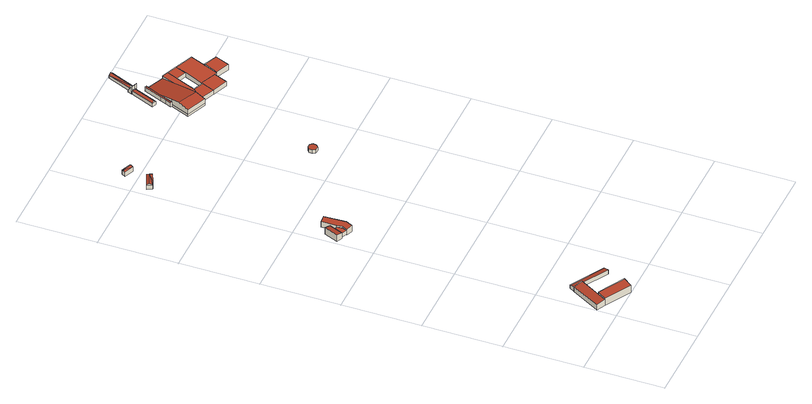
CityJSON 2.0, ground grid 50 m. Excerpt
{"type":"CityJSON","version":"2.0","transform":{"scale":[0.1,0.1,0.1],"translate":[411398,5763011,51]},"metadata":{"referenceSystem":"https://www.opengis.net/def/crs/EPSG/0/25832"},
"CityObjects":{
"building1":{"type":"Building","attributes":{"Gemeindeschluessel":"05515000","Geometrietyp2DReferenz":"3000","function":"31001_2460","roofType":"2100","measuredHeight":4.44},"geometry":[{"type":"Solid","lod":"2","boundaries":[[[[0,1,2,3]],[[4,5,1,0]],[[6,7,5,4]],[[8,9,7,6]],[[3,2,9,8]],[[6,4,0,3,8]],[[1,5,7,9,2]]]],"semantics":{"surfaces":[{"type":"WallSurface"},{"type":"RoofSurface"},{"type":"GroundSurface"}],"values":[[0,0,0,0,0,1,2]]}}]},
"building2":{"type":"Building","attributes":{"Gemeindeschluessel":"05515000","Geometrietyp2DReferenz":"3000","function":"51009_1610","roofType":"2100","measuredHeight":6.22},"geometry":[{"type":"Solid","lod":"2","boundaries":[[[[10,9,2,11]],[[12,13,9,10]],[[14,15,13,12]],[[11,2,15,14]],[[12,10,11,14]],[[9,13,15,2]]]],"semantics":{"surfaces":[{"type":"WallSurface"},{"type":"RoofSurface"},{"type":"GroundSurface"}],"values":[[0,0,0,0,1,2]]}}]},
"building3":{"type":"Building","attributes":{"Gemeindeschluessel":"05515000","Geometrietyp2DReferenz":"3000","function":"31001_2000","roofType":"2100","measuredHeight":3.05},"geometry":[{"type":"Solid","lod":"2","boundaries":[[[[16,17,18,19]],[[20,21,17,16]],[[22,23,21,20]],[[24,25,23,22]],[[19,18,25,24]],[[22,20,16,19,24]],[[17,21,23,25,18]]]],"semantics":{"surfaces":[{"type":"WallSurface"},{"type":"RoofSurface"},{"type":"GroundSurface"}],"values":[[0,0,0,0,0,1,2]]}}]},
"building4":{"type":"Building","attributes":{"Gemeindeschluessel":"05515000","Geometrietyp2DReferenz":"3000","function":"31001_2500","roofType":"2100","measuredHeight":4.89},"geometry":[{"type":"Solid","lod":"2","boundaries":[[[[26,27,28,29]],[[30,31,27,26]],[[32,33,31,30]],[[34,35,33,32]],[[36,37,35,34]],[[29,28,37,36]],[[34,32,30,26,29,36]],[[27,31,33,35,37,28]]]],"semantics":{"surfaces":[{"type":"WallSurface"},{"type":"RoofSurface"},{"type":"GroundSurface"}],"values":[[0,0,0,0,0,0,1,2]]}}]},
"building5":{"type":"Building","attributes":{"Gemeindeschluessel":"05515000","Geometrietyp2DReferenz":"3000","function":"31001_2500","roofType":"1000","measuredHeight":2.85},"geometry":[{"type":"Solid","lod":"2","boundaries":[[[[38,35,37,39]],[[40,41,35,38]],[[42,43,41,40]],[[44,45,43,42]],[[46,47,45,44]],[[39,37,47,46]],[[44,42,40,38,39,46]],[[35,41,43,45,47,37]]]],"semantics":{"surfaces":[{"type":"WallSurface"},{"type":"RoofSurface"},{"type":"GroundSurface"}],"values":[[0,0,0,0,0,0,1,2]]}}]},
"building6":{"type":"Building","attributes":{"Gemeindeschluessel":"05515000","Geometrietyp2DReferenz":"3000","function":"31001_2500","roofType":"2100","measuredHeight":4.79},"geometry":[{"type":"Solid","lod":"2","boundaries":[[[[48,47,49,50]],[[51,45,47,48]],[[52,43,45,51]],[[53,54,43,52]],[[55,56,54,53]],[[57,58,56,55]],[[59,60,58,57]],[[50,49,60,59]],[[57,55,53,52,51,48,50,59]],[[47,45,43,54,56,58,60,49]]]],"semantics":{"surfaces":[{"type":"WallSurface"},{"type":"RoofSurface"},{"type":"GroundSurface"}],"values":[[0,0,0,0,0,0,0,0,1,2]]}}]},
"building7":{"type":"Building","attributes":{"Gemeindeschluessel":"05515000","Geometrietyp2DReferenz":"3000","function":"51009_1610","roofType":"5000","measuredHeight":4.2},"geometry":[{"type":"Solid","lod":"2","boundaries":[[[[61,62,63,64]],[[65,66,62,61]],[[67,68,66,65]],[[69,70,68,67]],[[64,63,70,69]],[[67,65,71]],[[69,67,71]],[[69,71,72]],[[65,61,71]],[[64,72,71,61]],[[69,72,64]],[[62,66,68,70,63]]]],"semantics":{"surfaces":[{"type":"WallSurface"},{"type":"RoofSurface"},{"type":"GroundSurface"}],"values":[[0,0,0,0,0,1,1,1,1,1,0,2]]}}]},
"building8":{"type":"Building","attributes":{"Gemeindeschluessel":"05515000","Geometrietyp2DReferenz":"3000","function":"51009_1610","roofType":"3100","measuredHeight":3.91},"geometry":[{"type":"Solid","lod":"2","boundaries":[[[[73,74,75,76]],[[77,78,74,73]],[[79,80,78,77]],[[76,75,80,79]],[[73,81,77]],[[79,82,76]],[[81,73,76]],[[76,82,81]],[[77,81,82]],[[82,79,77]],[[74,78,80,75]]]],"semantics":{"surfaces":[{"type":"WallSurface"},{"type":"RoofSurface"},{"type":"GroundSurface"}],"values":[[0,0,0,0,0,0,1,1,1,1,2]]}}]},
"building9":{"type":"Building","attributes":{"Gemeindeschluessel":"05515000","Geometrietyp2DReferenz":"3000","function":"31001_2460","roofType":"2100","measuredHeight":2.92},"geometry":[{"type":"Solid","lod":"2","boundaries":[[[[83,84,85,86]],[[87,88,84,83]],[[89,90,88,87]],[[91,92,90,89]],[[93,94,92,91]],[[95,96,94,93]],[[97,98,96,95]],[[86,85,98,97]],[[95,93,91,89,87,83,86,97]],[[84,88,90,92,94,96,98,85]]]],"semantics":{"surfaces":[{"type":"WallSurface"},{"type":"RoofSurface"},{"type":"GroundSurface"}],"values":[[0,0,0,0,0,0,0,0,1,2]]}}]},
"building10":{"type":"Building","attributes":{"Gemeindeschluessel":"05515000","Geometrietyp2DReferenz":"3000","function":"51009_1610"},"children":["building10-1","building10-2","building10-3"]},
"building10-1":{"type":"BuildingPart","attributes":{"roofType":"3100","measuredHeight":3.28},"parents":["building10"],"geometry":[{"type":"Solid","lod":"2","boundaries":[[[[99,100,101,102,103]],[[104,105,100,99]],[[106,107,108,105,104]],[[99,109,104]],[[106,110,103]],[[110,109,99]],[[99,103,110]],[[106,104,109]],[[109,110,106]],[[100,105,108,101]],[[107,106,103,102]],[[101,108,107,102]]]],"semantics":{"surfaces":[{"type":"WallSurface"},{"type":"RoofSurface"},{"type":"GroundSurface"},{"type":"ClosureSurface"}],"values":[[0,0,0,0,0,1,1,1,1,2,0,3]]}}]},
"building10-2":{"type":"BuildingPart","attributes":{"roofType":"5000","measuredHeight":3.27},"parents":["building10"],"geometry":[{"type":"Solid","lod":"2","boundaries":[[[[111,112,113,114]],[[115,116,117,118]],[[114,113,116,115]],[[118,111,119]],[[114,120,119,111]],[[115,118,119,120]],[[120,114,115]],[[112,117,116,113]],[[112,111,118,117]]]],"semantics":{"surfaces":[{"type":"WallSurface"},{"type":"RoofSurface"},{"type":"GroundSurface"},{"type":"ClosureSurface"}],"values":[[0,0,0,1,1,1,0,2,3]]}}]},
"building10-3":{"type":"BuildingPart","attributes":{"roofType":"2100","measuredHeight":5.51},"parents":["building10"],"geometry":[{"type":"Solid","lod":"2","boundaries":[[[[121,122,112,111,123]],[[124,125,122,121]],[[102,101,125,124]],[[126,127,108,107]],[[128,129,127,126]],[[130,117,129,128]],[[118,117,130]],[[128,126,107,102,124,121,123,130]],[[112,122,125,101,108,127,129,117]],[[118,130,123,111]],[[112,117,118,111]],[[101,102,107,108]]]],"semantics":{"surfaces":[{"type":"WallSurface"},{"type":"RoofSurface"},{"type":"GroundSurface"},{"type":"ClosureSurface"}],"values":[[0,0,0,0,0,0,0,1,2,0,3,3]]}}]},
"building11":{"type":"Building","attributes":{"Gemeindeschluessel":"05515000","Geometrietyp2DReferenz":"3000","function":"31001_3051"},"children":["building11-1","building11-2","building11-3","building11-4","building11-5","building11-6","building11-7","building11-8"]},
"building11-1":{"type":"BuildingPart","attributes":{"roofType":"1000","measuredHeight":3.12},"parents":["building11"],"geometry":[{"type":"Solid","lod":"2","boundaries":[[[[131,132,133,134,135,136]],[[137,138,139,140,141]],[[137,141,131,136,142,143]],[[133,139,138,144,134]],[[141,140,132,131]],[[139,133,132,140]],[[145,144,138,137,143]],[[142,136,135]],[[134,144,145,135]],[[145,143,142,135]]]],"semantics":{"surfaces":[{"type":"WallSurface"},{"type":"RoofSurface"},{"type":"GroundSurface"},{"type":"ClosureSurface"}],"values":[[0,0,1,2,0,3,3,0,3,3]]}}]},
"building11-2":{"type":"BuildingPart","attributes":{"roofType":"1000","measuredHeight":3.1},"parents":["building11"],"geometry":[{"type":"Solid","lod":"2","boundaries":[[[[143,144,146,147]],[[148,149,138,137]],[[137,143,147,148]],[[144,138,149,146]],[[144,143,137,138]],[[149,148,147,146]]]],"semantics":{"surfaces":[{"type":"WallSurface"},{"type":"RoofSurface"},{"type":"GroundSurface"},{"type":"ClosureSurface"}],"values":[[0,0,1,2,3,3]]}}]},
"building11-3":{"type":"BuildingPart","attributes":{"roofType":"2100","measuredHeight":3.19},"parents":["building11"],"geometry":[{"type":"Solid","lod":"2","boundaries":[[[[150,151,152,153,154]],[[155,156,157,158,159]],[[160,161,156,155]],[[162,163,161,160]],[[154,153,163,162]],[[160,155,159,164,150,154,162]],[[152,157,156,161,163,153]],[[150,164,151]],[[157,152,151,158]],[[151,164,159,158]]]],"semantics":{"surfaces":[{"type":"WallSurface"},{"type":"RoofSurface"},{"type":"GroundSurface"},{"type":"ClosureSurface"}],"values":[[0,0,0,0,0,1,2,0,3,3]]}}]},
"building11-4":{"type":"BuildingPart","attributes":{"roofType":"3100","measuredHeight":6.05},"parents":["building11"],"geometry":[{"type":"Solid","lod":"2","boundaries":[[[[165,166,144,145]],[[167,168,166,165]],[[158,157,168,167]],[[135,134,152,151]],[[151,164,169,170,171,142,135]],[[172,173,171,170,174]],[[143,173,172,165,145]],[[172,174,167,165]],[[174,170,169,159,158,167]],[[144,166,168,157,152,134]],[[134,135,145,144]],[[157,158,151,152]],[[173,143,142,171]],[[143,145,135,142]],[[169,164,159]],[[159,164,151,158]]]],"semantics":{"surfaces":[{"type":"WallSurface"},{"type":"RoofSurface"},{"type":"GroundSurface"},{"type":"ClosureSurface"}],"values":[[0,0,0,0,1,1,0,0,0,2,3,3,0,3,0,3]]}}]},
"building11-5":{"type":"BuildingPart","attributes":{"roofType":"1000","measuredHeight":3.78},"parents":["building11"],"geometry":[{"type":"Solid","lod":"2","boundaries":[[[[175,176,177,178,179]],[[180,181,176,175]],[[182,183,184,181,180]],[[180,175,179,182]],[[176,181,184,177]],[[183,182,179,178]],[[177,184,183,178]]]],"semantics":{"surfaces":[{"type":"WallSurface"},{"type":"RoofSurface"},{"type":"GroundSurface"},{"type":"ClosureSurface"}],"values":[[0,0,0,1,2,0,3]]}}]},
"building11-6":{"type":"BuildingPart","attributes":{"roofType":"1000","measuredHeight":3.11},"parents":["building11"],"geometry":[{"type":"Solid","lod":"2","boundaries":[[[[185,186,187,188]],[[147,146,186,185]],[[189,190,149,148]],[[148,147,185,188,189]],[[186,146,149,190,187]],[[149,146,147,148]],[[190,189,188,187]]]],"semantics":{"surfaces":[{"type":"WallSurface"},{"type":"RoofSurface"},{"type":"GroundSurface"},{"type":"ClosureSurface"}],"values":[[0,0,0,1,2,3,3]]}}]},
"building11-7":{"type":"BuildingPart","attributes":{"roofType":"1000","measuredHeight":3.14},"parents":["building11"],"geometry":[{"type":"Solid","lod":"2","boundaries":[[[[191,192,193,194,195]],[[178,177,192,191]],[[188,187,184,183]],[[196,197,198,190,189]],[[189,188,183,178,191,195,196]],[[192,177,184,187,190,198,193]],[[177,178,183,184]],[[190,187,188,189]],[[197,196,195,194]],[[193,198,197,194]]]],"semantics":{"surfaces":[{"type":"WallSurface"},{"type":"RoofSurface"},{"type":"GroundSurface"},{"type":"ClosureSurface"}],"values":[[0,0,0,0,1,2,3,3,0,3]]}}]},
"building11-8":{"type":"BuildingPart","attributes":{"roofType":"1000","measuredHeight":3.02},"parents":["building11"],"geometry":[{"type":"Solid","lod":"2","boundaries":[[[[194,193,133,132]],[[140,139,198,197]],[[197,194,132,140]],[[193,198,139,133]],[[193,194,197,198]],[[139,140,132,133]]]],"semantics":{"surfaces":[{"type":"WallSurface"},{"type":"RoofSurface"},{"type":"GroundSurface"},{"type":"ClosureSurface"}],"values":[[0,0,1,2,3,3]]}}]}
},
"vertices":[
[9,125,39],[9,125,5],[60,96,5],[60,96,50],[113,309,39],[113,309,5],[165,280,50],[165,280,5],[90,148,50],[90,148,5],
[90,148,68],[60,96,57],[256,55,68],[256,55,5],[226,3,57],[226,3,5],
[131,341,27],[131,341,6],[113,309,6],[113,309,36],[349,219,27],[349,219,6],[331,186,36],[331,186,6],[165,280,36],[165,280,6],
[25,1735,52],[25,1735,3],[62,1719,3],[62,1719,41],[62,1823,52],[62,1823,3],[99,1808,41],[99,1808,3],[86,1778,41],[86,1778,3],[65,1725,41],[65,1725,3],
[86,1778,32],[65,1725,32],[97,1773,32],[97,1773,3],[114,1773,32],[114,1773,3],[116,1737,32],[116,1737,3],[104,1708,32],[104,1708,3],
[104,1708,40],[102,1705,3],[102,1705,39],[116,1737,42],[114,1773,42],[111,1869,42],[111,1869,3],[151,1871,51],[151,1871,3],[156,1730,51],[156,1730,3],[140,1689,47],[140,1689,3],
[138,2957,38],[138,2957,7],[48,2920,7],[48,2920,38],[152,2923,38],[152,2923,7],[97,2900,38],[97,2900,7],[62,2886,38],[62,2886,7],[136,2936,49],[55,2903,49],
[178,3077,38],[178,3077,8],[120,3101,8],[120,3101,38],[168,3052,38],[168,3052,8],[109,3076,38],[109,3076,8],[173,3064,47],[115,3088,47],
[711,2141,36],[711,2141,11],[732,2139,11],[732,2139,36],[697,2156,38],[697,2156,11],[698,2178,39],[698,2178,11],[714,2191,40],[714,2191,11],[735,2190,40],[735,2190,11],[749,2175,39],[749,2175,11],[748,2154,38],[748,2154,11],
[893,3492,30],[893,3492,8],[829,3339,8],[829,3339,20],[829,3339,30],[918,3481,30],[918,3481,8],[854,3328,30],[854,3328,20],[854,3328,8],[906,3487,41],[842,3334,41],
[811,3317,31],[811,3317,8],[748,3165,8],[748,3165,31],[773,3154,31],[773,3154,8],[836,3307,8],[836,3307,31],[819,3299,41],[761,3160,41],
[808,3319,63],[808,3319,8],[811,3317,63],[818,3344,20],[818,3344,8],[858,3327,20],[858,3327,8],[847,3302,63],[847,3302,8],[836,3307,63],
[1031,3186,39],[1031,3186,38],[1031,3186,8],[993,3201,8],[993,3201,21],[993,3201,39],[950,2990,39],[950,2990,8],[1003,3118,8],[1003,3118,38],[1003,3118,39],[957,3110,39],[884,2923,39],[884,2923,8],[884,2923,21],
[981,2883,8],[981,2883,39],[1014,2963,39],[1014,2963,8],
[872,3252,39],[872,3252,21],[872,3252,8],[863,3256,8],[863,3256,40],[784,3067,40],[784,3067,8],[793,3063,8],[793,3063,21],[793,3063,39],[799,3103,40],[799,3103,8],[813,3138,40],[813,3138,8],[834,3161,39],
[872,2891,21],[872,2891,8],[744,2944,21],[744,2944,8],[793,3063,58],[772,3010,68],[898,2958,68],[872,2891,54],[884,2923,61],[744,2944,54],
[1259,2978,46],[1259,2978,8],[1172,3014,8],[1172,3014,39],[1172,3014,46],[1220,2885,46],[1220,2885,8],[1134,2922,46],[1134,2922,39],[1134,2922,8],
[1081,2842,39],[1081,2842,8],[1117,2929,8],[1117,2929,39],[1018,2972,39],[1018,2972,8],
[1212,3110,39],[1212,3110,8],[1096,3159,8],[1096,3159,38],[1096,3159,39],[1068,3091,39],[1068,3091,38],[1068,3091,8]
]}
